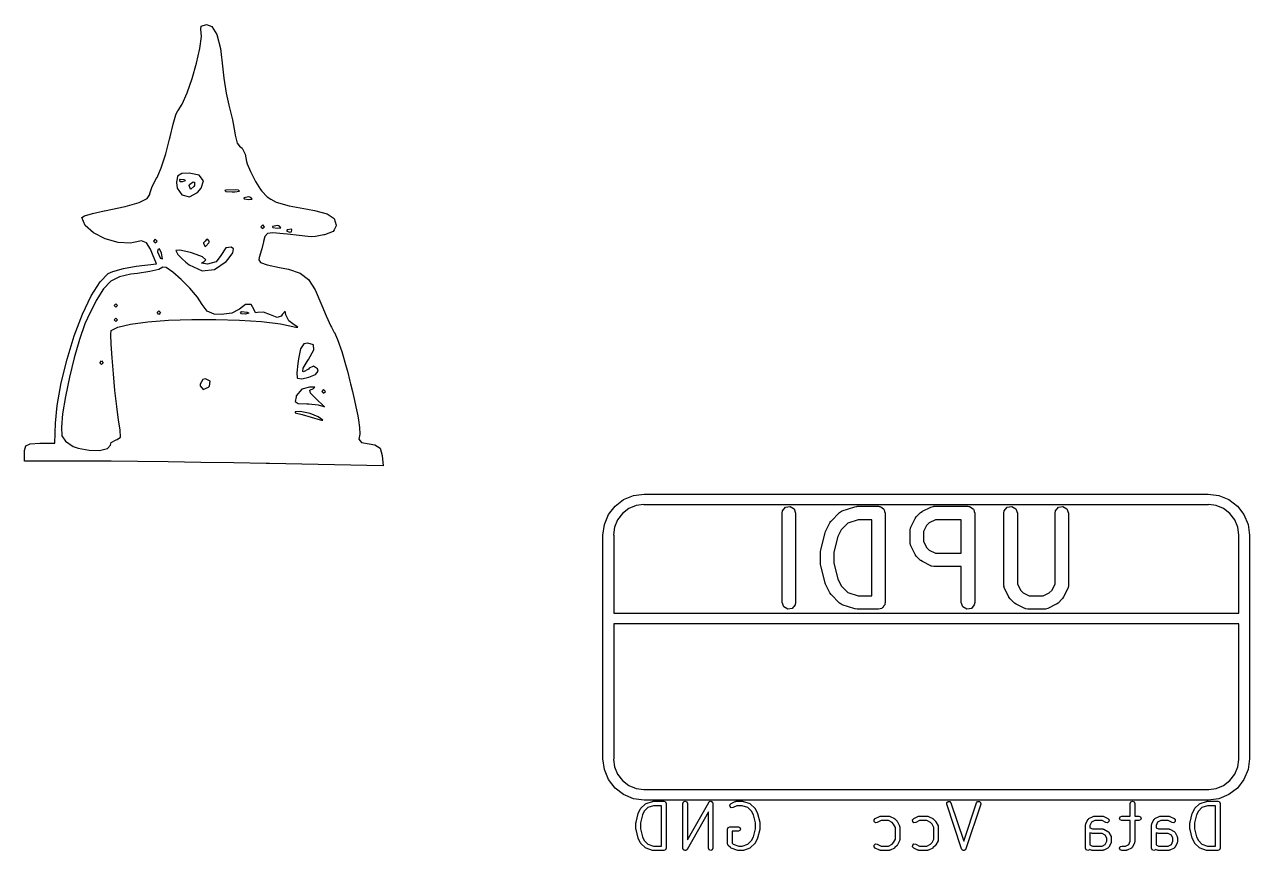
# Model space of a CAD drawing. Extents: x 87 to 114.3, y -106.8 to -95.5.
# Drawn here: x 87 to 100.68, y -106.83 to -97.6 of the extents above; entities that cross this region are included whole.
import ezdxf

# ---------------------------------------------------------------- set-up
doc = ezdxf.new("R2010")
doc.units = 0
doc.layers.add('BLACK', color=7, linetype='CONTINUOUS')

msp = doc.modelspace()

# ---------------------------------------------------------------- linework, layer by layer
at = {"layer": 'BLACK', "linetype": 'CONTINUOUS'}
for p, q in [((88.9709, -97.6506), (88.9736, -97.6193)), ((88.9758, -97.7332), (88.9709, -97.6506)), ((88.9736, -97.6193), (89.0326, -97.6)), ((89.0326, -97.6), (89.0915, -97.6227)), ((89.0915, -97.6227), (89.1464, -97.7102)), ((88.9566, -97.8677), (88.9758, -97.7332)), ((89.1464, -97.7102), (89.1875, -97.8678)), ((88.9195, -98.0322), (88.9566, -97.8677)), ((89.1875, -97.8678), (89.2164, -98.1)), ((88.8706, -98.2054), (88.9195, -98.0322)), ((88.816, -98.3655), (88.8706, -98.2054)), ((89.2164, -98.1), (89.2274, -98.201)), ((89.2274, -98.201), (89.2533, -98.3673)), ((88.7143, -98.5601), (88.7619, -98.4909)), ((88.7619, -98.4909), (88.816, -98.3655)), ((89.2533, -98.3673), (89.2827, -98.5)), ((88.6593, -98.7132), (88.6903, -98.6086)), ((88.6903, -98.6086), (88.7123, -98.5616)), ((88.7123, -98.5616), (88.7143, -98.5601)), ((89.2827, -98.5), (89.2869, -98.5154)), ((89.2869, -98.5154), (89.3227, -98.6666)), ((88.6255, -98.8544), (88.6593, -98.7132)), ((89.3227, -98.6666), (89.3483, -98.81)), ((88.578, -99.0471), (88.6199, -98.8806)), ((88.6199, -98.8806), (88.6255, -98.8544)), ((89.3483, -98.81), (89.3525, -98.8372)), ((89.3525, -98.8372), (89.3755, -98.9247)), ((89.3755, -98.9247), (89.4015, -98.96)), ((89.4015, -98.96), (89.4298, -98.981)), ((89.4298, -98.981), (89.4638, -99.0496)), ((88.5278, -99.2009), (88.578, -99.0471)), ((89.4638, -99.0496), (89.4792, -99.1302)), ((89.4792, -99.1302), (89.4875, -99.1578)), ((89.4875, -99.1578), (89.5244, -99.2413)), ((88.4273, -99.4117), (88.4787, -99.3112)), ((88.4787, -99.3112), (88.4798, -99.3093)), ((88.4798, -99.3093), (88.5278, -99.2009)), ((88.7087, -99.2943), (88.696, -99.3663)), ((88.7557, -99.265), (88.7087, -99.2943)), ((88.8395, -99.26), (88.7557, -99.265)), ((88.951, -99.2836), (88.8395, -99.26)), ((88.9976, -99.3452), (88.951, -99.2836)), ((89.5244, -99.2413), (89.5763, -99.3452)), ((88.4009, -99.4893), (88.4273, -99.4117)), ((88.696, -99.3663), (88.7034, -99.4283)), ((88.7034, -99.4283), (88.7569, -99.504)), ((88.7333, -99.3333), (88.7392, -99.3285)), ((88.7388, -99.3571), (88.7333, -99.3333)), ((88.76, -99.36), (88.7388, -99.3571)), ((88.7392, -99.3285), (88.7867, -99.3333)), ((88.7929, -99.3454), (88.76, -99.36)), ((88.7867, -99.3333), (88.7929, -99.3454)), ((88.84, -99.4), (88.8416, -99.389)), ((88.8536, -99.439), (88.84, -99.4)), ((88.8416, -99.389), (88.8824, -99.36)), ((88.8576, -99.44), (88.8536, -99.439)), ((88.8918, -99.412), (88.8576, -99.44)), ((88.8824, -99.36), (88.8968, -99.3631)), ((88.9, -99.4), (88.8918, -99.412)), ((88.8968, -99.3631), (88.9, -99.4)), ((88.9336, -99.4773), (88.9731, -99.4308)), ((88.9731, -99.4308), (88.9976, -99.3452)), ((89.25, -99.4524), (89.2387, -99.4562)), ((89.3514, -99.4462), (89.25, -99.4524)), ((89.39, -99.4524), (89.3514, -99.4462)), ((89.4025, -99.464), (89.39, -99.4524)), ((89.5763, -99.3452), (89.5807, -99.3541)), ((89.5807, -99.3541), (89.6341, -99.4447)), ((89.6341, -99.4447), (89.6516, -99.464)), ((88.1249, -99.6335), (88.2819, -99.5883)), ((88.2819, -99.5883), (88.3715, -99.5442)), ((88.3715, -99.5442), (88.4, -99.4992)), ((88.4, -99.4992), (88.4009, -99.4893)), ((88.7569, -99.504), (88.8417, -99.5241)), ((88.8417, -99.5241), (88.9336, -99.4773)), ((89.2387, -99.4562), (89.2472, -99.4665)), ((89.2472, -99.4665), (89.32, -99.4707)), ((89.32, -99.4707), (89.3471, -99.4703)), ((89.3471, -99.4703), (89.4025, -99.464)), ((89.5044, -99.5263), (89.4508, -99.5358)), ((89.4508, -99.5358), (89.4515, -99.5495)), ((89.4515, -99.5495), (89.5033, -99.5568)), ((89.5033, -99.5568), (89.5427, -99.5504)), ((89.5275, -99.5327), (89.5044, -99.5263)), ((89.5427, -99.5504), (89.5275, -99.5327)), ((89.6516, -99.464), (89.7089, -99.5274)), ((89.7089, -99.5274), (89.7491, -99.5504)), ((89.7491, -99.5504), (89.8095, -99.5851)), ((89.8095, -99.5851), (89.9538, -99.6273)), ((87.671, -99.738), (87.7612, -99.7112)), ((87.7612, -99.7112), (87.89, -99.6831)), ((87.89, -99.6831), (87.8944, -99.6822)), ((87.8944, -99.6822), (88.1249, -99.6335)), ((89.9538, -99.6273), (90.16, -99.6637)), ((90.16, -99.6637), (90.2392, -99.6772)), ((90.2392, -99.6772), (90.3802, -99.7164)), ((90.3802, -99.7164), (90.4569, -99.7694)), ((87.64, -99.7563), (87.671, -99.738)), ((87.6763, -99.8453), (87.64, -99.7563)), ((87.7706, -99.9288), (87.6763, -99.8453)), ((89.66, -99.84), (89.64, -99.86)), ((89.64, -99.86), (89.66, -99.88)), ((89.68, -99.86), (89.66, -99.84)), ((89.66, -99.88), (89.68, -99.86)), ((89.8244, -99.8463), (89.7708, -99.8558)), ((89.7708, -99.8558), (89.771, -99.86)), ((89.771, -99.86), (89.7715, -99.8695)), ((89.8475, -99.8527), (89.8244, -99.8463)), ((89.8627, -99.8704), (89.8475, -99.8527)), ((90.4569, -99.7694), (90.48, -99.8424)), ((90.4798, -99.8503), (90.4692, -99.8704)), ((90.48, -99.8424), (90.4798, -99.8503)), ((87.9011, -99.9963), (87.7706, -99.9288)), ((88.046, -100.037), (87.9011, -99.9963)), ((88.46, -100), (88.44, -100.02)), ((88.48, -100.02), (88.46, -100)), ((89.0424, -100), (89.0308, -100.002)), ((89.0663, -100.025), (89.0424, -100)), ((89.6837, -99.9679), (89.6691, -100.025)), ((89.7125, -99.9369), (89.6837, -99.9679)), ((89.7747, -99.9294), (89.7125, -99.9369)), ((89.7715, -99.8695), (89.8233, -99.8768)), ((89.8906, -99.9387), (89.7747, -99.9294)), ((89.8233, -99.8768), (89.8627, -99.8704)), ((89.9353, -99.9435), (89.8906, -99.9387)), ((89.9333, -99.8933), (89.9271, -99.9054)), ((89.9271, -99.9054), (89.96, -99.92)), ((89.9808, -99.8885), (89.9333, -99.8933)), ((90.067, -99.9579), (89.9353, -99.9435)), ((89.96, -99.92), (89.9812, -99.9171)), ((89.9867, -99.8933), (89.9808, -99.8885)), ((89.9812, -99.9171), (89.9867, -99.8933)), ((90.1635, -99.9688), (90.067, -99.9579)), ((90.2, -99.9733), (90.1635, -99.9688)), ((90.2491, -99.9683), (90.2, -99.9733)), ((90.3414, -99.9513), (90.2491, -99.9683)), ((90.35, -99.9494), (90.3414, -99.9513)), ((90.4472, -99.9124), (90.35, -99.9494)), ((90.4572, -99.8933), (90.4472, -99.9124)), ((90.4692, -99.8704), (90.4572, -99.8933)), ((88.1835, -100.042), (88.046, -100.037)), ((88.219, -100.035), (88.1835, -100.042)), ((88.3065, -100.018), (88.219, -100.035)), ((88.3606, -100.038), (88.3065, -100.018)), ((88.4057, -100.111), (88.3606, -100.038)), ((88.4304, -100.167), (88.4057, -100.111)), ((88.44, -100.02), (88.46, -100.04)), ((88.46, -100.04), (88.48, -100.02)), ((88.4885, -100.115), (88.4851, -100.14)), ((88.5091, -100.105), (88.4885, -100.115)), ((88.5308, -100.157), (88.5091, -100.105)), ((88.7351, -100.12), (88.6886, -100.127)), ((88.6886, -100.127), (88.7117, -100.172)), ((88.8522, -100.149), (88.7351, -100.12)), ((89.016, -100.02), (89, -100.04)), ((89, -100.04), (89.0005, -100.049)), ((89.0005, -100.049), (89.0176, -100.08)), ((89.0308, -100.002), (89.016, -100.02)), ((89.0176, -100.08), (89.0241, -100.078)), ((89.0241, -100.078), (89.06, -100.04)), ((89.06, -100.04), (89.0663, -100.025)), ((89.2497, -100.095), (89.1927, -100.18)), ((89.3086, -100.088), (89.2497, -100.095)), ((89.3339, -100.107), (89.3086, -100.088)), ((89.3266, -100.15), (89.3339, -100.107)), ((89.6473, -100.117), (89.6203, -100.205)), ((89.6496, -100.107), (89.6473, -100.117)), ((89.6681, -100.029), (89.6496, -100.107)), ((89.6691, -100.025), (89.6681, -100.029)), ((88.4759, -100.275), (88.4304, -100.167)), ((88.4851, -100.14), (88.5133, -100.209)), ((88.5133, -100.209), (88.5151, -100.211)), ((88.5151, -100.211), (88.5398, -100.219)), ((88.5398, -100.219), (88.5308, -100.157)), ((88.7117, -100.172), (88.7622, -100.219)), ((88.7622, -100.219), (88.8031, -100.256)), ((88.8031, -100.256), (88.8394, -100.285)), ((88.8763, -100.157), (88.8522, -100.149)), ((88.9878, -100.198), (88.8763, -100.157)), ((88.9767, -100.267), (89.0063, -100.247)), ((89.0216, -100.276), (88.9767, -100.267)), ((89.0259, -100.228), (88.9878, -100.198)), ((89.0063, -100.247), (89.0259, -100.228)), ((89.1409, -100.251), (89.0436, -100.277)), ((89.1227, -100.339), (89.2531, -100.247)), ((89.1927, -100.18), (89.1409, -100.251)), ((89.2531, -100.247), (89.2749, -100.223)), ((89.2749, -100.223), (89.3266, -100.15)), ((89.6203, -100.205), (89.6154, -100.228)), ((89.6154, -100.228), (89.6364, -100.26)), ((89.6364, -100.26), (89.7085, -100.287)), ((87.8436, -100.474), (87.936, -100.381)), ((87.936, -100.381), (87.9862, -100.359)), ((87.9862, -100.359), (88.1061, -100.326)), ((88.1879, -100.39), (88.0611, -100.418)), ((88.1061, -100.326), (88.2479, -100.302)), ((88.2625, -100.381), (88.1879, -100.39)), ((88.2479, -100.302), (88.4759, -100.275)), ((88.3987, -100.361), (88.2625, -100.381)), ((88.5009, -100.336), (88.3987, -100.361)), ((88.5443, -100.313), (88.5009, -100.336)), ((88.5825, -100.317), (88.5443, -100.313)), ((88.656, -100.367), (88.5825, -100.317)), ((88.749, -100.449), (88.656, -100.367)), ((88.8394, -100.285), (88.9845, -100.352)), ((88.9845, -100.352), (89.1227, -100.339)), ((89.0436, -100.277), (89.0216, -100.276)), ((89.7085, -100.287), (89.8459, -100.315)), ((89.8459, -100.315), (89.9473, -100.335)), ((89.9473, -100.335), (90.0781, -100.379)), ((90.0781, -100.379), (90.1713, -100.45)), ((87.746, -100.631), (87.8436, -100.474)), ((87.9639, -100.468), (87.8818, -100.552)), ((88.0611, -100.418), (87.9639, -100.468)), ((88.8457, -100.548), (88.749, -100.449)), ((88.9304, -100.648), (88.8457, -100.548)), ((90.1713, -100.45), (90.2457, -100.565)), ((87.6486, -100.837), (87.746, -100.631)), ((87.8818, -100.552), (87.8001, -100.685)), ((88.9842, -100.73), (88.9304, -100.648)), ((90.2457, -100.565), (90.3205, -100.74)), ((87.8001, -100.685), (87.7039, -100.88)), ((88, -100.74), (88.02, -100.72)), ((88.02, -100.76), (88, -100.74)), ((88.02, -100.72), (88.04, -100.74)), ((88.04, -100.74), (88.02, -100.76)), ((88.48, -100.82), (88.5, -100.8)), ((88.5, -100.84), (88.48, -100.82)), ((88.5, -100.8), (88.52, -100.82)), ((88.52, -100.82), (88.5, -100.84)), ((89.0394, -100.805), (88.9842, -100.73)), ((89.1183, -100.836), (89.0394, -100.805)), ((89.3951, -100.785), (89.3147, -100.825)), ((89.4, -100.78), (89.3951, -100.785)), ((89.4696, -100.728), (89.4, -100.78)), ((89.4108, -100.816), (89.425, -100.808)), ((89.4228, -100.834), (89.4108, -100.816)), ((89.425, -100.808), (89.4875, -100.813)), ((89.5318, -100.728), (89.4696, -100.728)), ((89.4875, -100.813), (89.506, -100.827)), ((89.56, -100.78), (89.5318, -100.728)), ((89.56, -100.782), (89.56, -100.78)), ((89.5808, -100.823), (89.56, -100.782)), ((89.6038, -100.818), (89.5808, -100.823)), ((89.668, -100.815), (89.6038, -100.818)), ((89.7464, -100.843), (89.668, -100.815)), ((89.9118, -100.802), (89.882, -100.838)), ((89.9193, -100.839), (89.9118, -100.802)), ((90.3205, -100.74), (90.3678, -100.856)), ((87.5565, -101.078), (87.6486, -100.837)), ((87.6754, -100.946), (87.6145, -101.119)), ((87.7039, -100.88), (87.6754, -100.946)), ((88, -100.9), (88.02, -100.88)), ((88.02, -100.92), (88, -100.9)), ((88.02, -100.88), (88.04, -100.9)), ((88.04, -100.9), (88.02, -100.92)), ((88.0406, -100.981), (88.1823, -100.948)), ((88.1823, -100.948), (88.3768, -100.922)), ((88.3768, -100.922), (88.6097, -100.905)), ((88.6097, -100.905), (88.8672, -100.896)), ((88.8672, -100.896), (89.1351, -100.895)), ((89.1961, -100.84), (89.1183, -100.836)), ((89.1351, -100.895), (89.3992, -100.903)), ((89.3147, -100.825), (89.1961, -100.84)), ((89.3992, -100.903), (89.6455, -100.92)), ((89.4633, -100.837), (89.4228, -100.834)), ((89.506, -100.827), (89.4633, -100.837)), ((89.6455, -100.92), (89.8599, -100.946)), ((89.8233, -100.875), (89.7464, -100.843)), ((89.8667, -100.859), (89.8233, -100.875)), ((89.8599, -100.946), (90.0283, -100.982)), ((89.882, -100.838), (89.8667, -100.859)), ((89.9194, -100.844), (89.9193, -100.839)), ((89.952, -100.91), (89.9194, -100.844)), ((90.01, -100.955), (89.952, -100.91)), ((90.0526, -100.983), (90.01, -100.955)), ((90.3678, -100.856), (90.4208, -100.972)), ((87.4751, -101.338), (87.5565, -101.078)), ((87.9645, -101.063), (87.969, -101.018)), ((87.9678, -101.171), (87.9645, -101.063)), ((87.969, -101.018), (88.0406, -100.981)), ((90.0283, -100.982), (90.0526, -100.983)), ((90.4208, -100.972), (90.4266, -100.983)), ((90.4266, -100.983), (90.459, -101.04)), ((90.459, -101.04), (90.4609, -101.043)), ((90.4609, -101.043), (90.497, -101.12)), ((87.6145, -101.119), (87.5552, -101.323)), ((87.9776, -101.323), (87.9678, -101.171)), ((90.0832, -101.223), (90.0583, -101.337)), ((90.1198, -101.17), (90.0832, -101.223)), ((90.1625, -101.16), (90.1198, -101.17)), ((90.2266, -101.178), (90.1625, -101.16)), ((90.23, -101.237), (90.2266, -101.178)), ((90.497, -101.12), (90.5425, -101.253)), ((87.4096, -101.603), (87.4751, -101.338)), ((87.5552, -101.323), (87.5013, -101.542)), ((87.84, -101.38), (87.86, -101.36)), ((87.86, -101.36), (87.88, -101.38)), ((87.9921, -101.502), (87.9776, -101.323)), ((90.0583, -101.337), (90.0516, -101.387)), ((90.1134, -101.439), (90.1573, -101.364)), ((90.1573, -101.364), (90.1725, -101.342)), ((90.1725, -101.342), (90.23, -101.237)), ((90.5425, -101.253), (90.5924, -101.424)), ((87.86, -101.4), (87.84, -101.38)), ((87.88, -101.38), (87.86, -101.4)), ((88.0098, -101.689), (87.9921, -101.502)), ((90.0516, -101.387), (90.0427, -101.492)), ((90.0427, -101.492), (90.0458, -101.549)), ((90.1093, -101.478), (90.1134, -101.439)), ((90.1149, -101.48), (90.1093, -101.478)), ((90.1717, -101.451), (90.1149, -101.48)), ((90.1804, -101.439), (90.1717, -101.451)), ((90.2269, -101.419), (90.1804, -101.439)), ((90.2722, -101.447), (90.2269, -101.419)), ((90.2479, -101.51), (90.28, -101.475)), ((90.28, -101.475), (90.2722, -101.447)), ((90.5924, -101.424), (90.6056, -101.475)), ((90.6056, -101.475), (90.6344, -101.584)), ((87.3651, -101.857), (87.4096, -101.603)), ((87.5013, -101.542), (87.4568, -101.756)), ((88.992, -101.567), (88.96, -101.62)), ((88.96, -101.62), (88.9613, -101.637)), ((88.9613, -101.637), (88.9948, -101.679)), ((89.02, -101.56), (88.992, -101.567)), ((89.0751, -101.584), (89.02, -101.56)), ((89.0533, -101.653), (89.0652, -101.64)), ((89.0652, -101.64), (89.0751, -101.584)), ((90.0458, -101.549), (90.0483, -101.553)), ((90.0483, -101.553), (90.0967, -101.56)), ((90.0967, -101.56), (90.175, -101.542)), ((90.175, -101.542), (90.2479, -101.51)), ((90.6344, -101.584), (90.6422, -101.614)), ((90.6422, -101.614), (90.6626, -101.7)), ((87.4568, -101.756), (87.4256, -101.949)), ((88.0293, -101.869), (88.0098, -101.689)), ((88.9948, -101.679), (89.0533, -101.653)), ((90.032, -101.76), (90.0222, -101.814)), ((90.0356, -101.75), (90.032, -101.76)), ((90.0983, -101.674), (90.0356, -101.75)), ((90.1843, -101.653), (90.0983, -101.674)), ((90.2429, -101.654), (90.1843, -101.653)), ((90.1848, -101.686), (90.226, -101.667)), ((90.1933, -101.719), (90.1848, -101.686)), ((90.2572, -101.784), (90.1933, -101.719)), ((90.226, -101.667), (90.2321, -101.665)), ((90.2321, -101.665), (90.2429, -101.654)), ((90.34, -101.68), (90.32, -101.7)), ((90.32, -101.7), (90.34, -101.72)), ((90.36, -101.7), (90.34, -101.68)), ((90.34, -101.72), (90.36, -101.7)), ((90.6626, -101.7), (90.687, -101.803)), ((87.3479, -102.055), (87.3651, -101.857)), ((88.0489, -102.022), (88.0293, -101.869)), ((90.0222, -101.814), (90.0567, -101.836)), ((90.0567, -101.836), (90.1533, -101.84)), ((90.1533, -101.84), (90.1749, -101.84)), ((90.1749, -101.84), (90.2801, -101.85)), ((90.2676, -101.794), (90.2572, -101.784)), ((90.3302, -101.853), (90.2676, -101.794)), ((90.2801, -101.85), (90.3436, -101.87)), ((90.3499, -101.874), (90.3302, -101.853)), ((90.3436, -101.87), (90.3499, -101.874)), ((90.687, -101.803), (90.7017, -101.874)), ((90.7017, -101.874), (90.722, -101.973)), ((87.4256, -101.949), (87.4115, -102.101)), ((88.0668, -102.13), (88.0489, -102.022)), ((90.08, -101.926), (90.0225, -101.929)), ((90.0225, -101.929), (90.0242, -101.938)), ((90.0242, -101.938), (90.1, -101.959)), ((90.19, -101.945), (90.08, -101.926)), ((90.1, -101.959), (90.2015, -101.987)), ((90.28, -101.984), (90.19, -101.945)), ((90.2015, -101.987), (90.3, -102.018)), ((90.3332, -102.021), (90.28, -101.984)), ((90.3, -102.018), (90.3149, -102.023)), ((90.3149, -102.023), (90.3332, -102.021)), ((90.722, -101.973), (90.7297, -102.021)), ((90.7297, -102.021), (90.7427, -102.104)), ((87.34, -102.28), (87.3479, -102.055)), ((87.4115, -102.101), (87.4185, -102.195)), ((88.0722, -102.212), (88.0668, -102.13)), ((90.7441, -102.178), (90.7353, -102.235)), ((90.7427, -102.104), (90.7441, -102.178)), ((87.0003, -102.361), (87.0136, -102.308)), ((87.0136, -102.308), (87.0629, -102.285)), ((87.0629, -102.285), (87.17, -102.28)), ((87.17, -102.28), (87.34, -102.28)), ((87.4185, -102.195), (87.4588, -102.255)), ((87.4588, -102.255), (87.5427, -102.314)), ((87.5427, -102.314), (87.6001, -102.335)), ((87.9252, -102.339), (87.96, -102.3)), ((87.96, -102.3), (87.9687, -102.27)), ((87.9687, -102.27), (88.0247, -102.24)), ((88.0247, -102.24), (88.0366, -102.239)), ((88.0366, -102.239), (88.0722, -102.212)), ((90.7353, -102.235), (90.7623, -102.272)), ((90.7623, -102.272), (90.8499, -102.287)), ((90.8499, -102.287), (90.9122, -102.297)), ((90.9122, -102.297), (90.971, -102.333)), ((87, -102.38), (87.0003, -102.361)), ((87, -102.48), (87, -102.38)), ((87.6001, -102.335), (87.7207, -102.358)), ((87.7207, -102.358), (87.8373, -102.359)), ((87.8373, -102.359), (87.9252, -102.339)), ((90.971, -102.333), (90.9933, -102.417)), ((90.9933, -102.417), (91.0066, -102.533)), ((87.7335, -102.48), (87, -102.48)), ((87.9684, -102.481), (87.7335, -102.48)), ((88.2648, -102.484), (87.9684, -102.481)), ((88.6044, -102.488), (88.2648, -102.484)), ((88.9688, -102.493), (88.6044, -102.488)), ((89.3394, -102.499), (88.9688, -102.493)), ((89.6979, -102.506), (89.3394, -102.499)), ((89.7368, -102.507), (89.6979, -102.506)), ((91.0066, -102.533), (89.7368, -102.507)), ((93.69, -102.908), (93.8009, -102.862)), ((93.8009, -102.862), (93.92, -102.847)), ((93.92, -102.847), (100.22, -102.847)), ((100.22, -102.847), (100.339, -102.862)), ((100.339, -102.862), (100.45, -102.908)), ((93.5216, -103.077), (93.5947, -102.982)), ((93.5947, -102.982), (93.69, -102.908)), ((93.7485, -103.01), (93.6775, -103.064)), ((93.8312, -102.976), (93.7485, -103.01)), ((93.9146, -102.965), (93.8312, -102.976)), ((93.92, -102.967), (93.9146, -102.965)), ((100.22, -102.967), (93.92, -102.967)), ((95.4657, -103.034), (95.4987, -102.994)), ((95.4987, -102.994), (95.5492, -102.985)), ((95.5492, -102.985), (95.5936, -103.011)), ((96.1315, -103.036), (96.2744, -102.988)), ((96.2744, -102.988), (96.2966, -102.985)), ((96.2966, -102.985), (96.2981, -102.984)), ((96.2981, -102.984), (96.5362, -102.984)), ((96.5362, -102.984), (96.5459, -102.986)), ((96.5459, -102.986), (96.5492, -102.985)), ((96.5492, -102.985), (96.5521, -102.987)), ((96.5521, -102.987), (96.5618, -102.989)), ((96.5618, -102.989), (96.5768, -103.001)), ((96.5768, -103.001), (96.5936, -103.011)), ((97.0265, -103.04), (97.1217, -102.992)), ((97.1217, -102.992), (97.1467, -102.985)), ((97.1467, -102.985), (97.151, -102.986)), ((97.151, -102.986), (97.1552, -102.984)), ((97.1552, -102.984), (97.5362, -102.984)), ((97.5362, -102.984), (97.5459, -102.986)), ((97.5459, -102.986), (97.5492, -102.985)), ((97.5492, -102.985), (97.5521, -102.987)), ((97.5521, -102.987), (97.5618, -102.989)), ((97.5618, -102.989), (97.5768, -103.001)), ((97.5768, -103.001), (97.5936, -103.011)), ((97.9419, -103.034), (97.9749, -102.994)), ((97.9749, -102.994), (98.0254, -102.985)), ((98.0254, -102.985), (98.0698, -103.011)), ((98.5133, -103.034), (98.5463, -102.994)), ((98.5463, -102.994), (98.5968, -102.985)), ((98.5968, -102.985), (98.6413, -103.011)), ((100.225, -102.965), (100.22, -102.967)), ((100.309, -102.976), (100.225, -102.965)), ((100.391, -103.01), (100.309, -102.976)), ((100.462, -103.064), (100.391, -103.01)), ((100.45, -102.908), (100.545, -102.982)), ((100.545, -102.982), (100.618, -103.077)), ((93.4757, -103.188), (93.5216, -103.077)), ((93.623, -103.135), (93.5888, -103.218)), ((93.6775, -103.064), (93.623, -103.135)), ((95.4612, -103.059), (95.4657, -103.034)), ((95.4612, -104.059), (95.4612, -103.059)), ((95.5936, -103.011), (95.6112, -103.059)), ((95.6112, -103.059), (95.6112, -104.059)), ((96.007, -103.149), (96.1022, -103.054)), ((96.1022, -103.054), (96.1235, -103.039)), ((96.1235, -103.039), (96.128, -103.038)), ((96.128, -103.038), (96.1315, -103.036)), ((96.3103, -103.134), (96.1958, -103.172)), ((96.4612, -103.134), (96.3103, -103.134)), ((96.4612, -103.984), (96.4612, -103.134)), ((96.5936, -103.011), (96.596, -103.017)), ((96.596, -103.017), (96.6011, -103.022)), ((96.6011, -103.022), (96.6045, -103.041)), ((96.6045, -103.041), (96.6112, -103.059)), ((96.6112, -103.059), (96.6112, -104.059)), ((96.8977, -103.216), (96.9453, -103.121)), ((96.9453, -103.121), (96.9587, -103.103)), ((96.9587, -103.103), (96.9593, -103.101)), ((96.9593, -103.101), (97.007, -103.054)), ((97.007, -103.054), (97.0253, -103.041)), ((97.0253, -103.041), (97.0265, -103.04)), ((97.1729, -103.134), (97.1044, -103.168)), ((97.4612, -103.134), (97.1729, -103.134)), ((97.4612, -103.508), (97.4612, -103.134)), ((97.5936, -103.011), (97.596, -103.017)), ((97.596, -103.017), (97.6011, -103.022)), ((97.6011, -103.022), (97.6045, -103.041)), ((97.6045, -103.041), (97.6112, -103.059)), ((97.6112, -103.059), (97.6112, -104.059)), ((97.9374, -103.059), (97.9419, -103.034)), ((97.9374, -103.869), (97.9374, -103.059)), ((98.0698, -103.011), (98.0874, -103.059)), ((98.0874, -103.059), (98.0874, -103.851)), ((98.5088, -103.059), (98.5133, -103.034)), ((98.5088, -103.851), (98.5088, -103.059)), ((98.6413, -103.011), (98.6588, -103.059)), ((98.6588, -103.059), (98.6588, -103.869)), ((100.517, -103.135), (100.462, -103.064)), ((100.551, -103.218), (100.517, -103.135)), ((100.618, -103.077), (100.664, -103.188)), ((93.46, -103.307), (93.4757, -103.188)), ((93.5888, -103.218), (93.5778, -103.301)), ((95.892, -103.47), (95.9396, -103.279)), ((95.9396, -103.279), (95.9449, -103.267)), ((95.9449, -103.267), (95.9453, -103.264)), ((95.9453, -103.264), (95.9929, -103.168)), ((95.9929, -103.168), (96.0063, -103.15)), ((96.0063, -103.15), (96.007, -103.149)), ((96.1216, -103.246), (96.0831, -103.323)), ((96.1958, -103.172), (96.1216, -103.246)), ((96.8898, -103.25), (96.8943, -103.224)), ((96.8898, -103.393), (96.8898, -103.25)), ((96.8943, -103.224), (96.8972, -103.221)), ((96.8972, -103.221), (96.8977, -103.216)), ((97.074, -103.199), (97.0398, -103.267)), ((97.0398, -103.267), (97.0398, -103.375)), ((97.1044, -103.168), (97.074, -103.199)), ((100.562, -103.301), (100.551, -103.218)), ((100.664, -103.188), (100.68, -103.307)), ((93.46, -105.807), (93.46, -103.307)), ((93.5778, -103.301), (93.58, -103.307)), ((93.58, -103.307), (93.58, -104.177)), ((96.0831, -103.323), (96.0398, -103.497)), ((96.8913, -103.397), (96.8898, -103.393)), ((96.8903, -103.401), (96.8913, -103.397)), ((96.8977, -103.426), (96.8903, -103.401)), ((97.0398, -103.375), (97.074, -103.443)), ((100.56, -103.307), (100.562, -103.301)), ((100.56, -104.177), (100.56, -103.307)), ((100.68, -103.307), (100.68, -105.807)), ((95.8898, -103.488), (95.8924, -103.473)), ((95.8898, -103.631), (95.8898, -103.488)), ((95.8924, -103.473), (95.892, -103.47)), ((96.0398, -103.497), (96.0398, -103.621)), ((96.9453, -103.521), (96.8977, -103.426)), ((96.9465, -103.522), (96.9453, -103.521)), ((96.9593, -103.541), (96.9465, -103.522)), ((97.007, -103.588), (96.9593, -103.541)), ((97.074, -103.443), (97.1044, -103.474)), ((97.1044, -103.474), (97.1729, -103.508)), ((97.1729, -103.508), (97.4612, -103.508)), ((95.8909, -103.634), (95.8898, -103.631)), ((95.892, -103.649), (95.8909, -103.634)), ((95.9396, -103.839), (95.892, -103.649)), ((96.0398, -103.621), (96.0831, -103.795)), ((97.0084, -103.589), (97.007, -103.588)), ((97.0265, -103.602), (97.0084, -103.589)), ((97.1217, -103.65), (97.0265, -103.602)), ((97.1262, -103.651), (97.1217, -103.65)), ((97.1296, -103.653), (97.1262, -103.651)), ((97.1552, -103.658), (97.1296, -103.653)), ((97.4612, -103.658), (97.1552, -103.658)), ((97.4612, -104.059), (97.4612, -103.658)), ((96.0831, -103.795), (96.1216, -103.872)), ((95.9416, -103.842), (95.9396, -103.839)), ((95.9453, -103.855), (95.9416, -103.842)), ((95.9929, -103.95), (95.9453, -103.855)), ((95.9941, -103.951), (95.9929, -103.95)), ((96.007, -103.969), (95.9941, -103.951)), ((96.1216, -103.872), (96.1958, -103.946)), ((96.1958, -103.946), (96.3103, -103.984)), ((97.9389, -103.873), (97.9374, -103.869)), ((97.9379, -103.877), (97.9389, -103.873)), ((97.9453, -103.902), (97.9379, -103.877)), ((97.9929, -103.997), (97.9453, -103.902)), ((98.0874, -103.851), (98.1216, -103.92)), ((98.1216, -103.92), (98.152, -103.95)), ((98.152, -103.95), (98.2206, -103.984)), ((98.3756, -103.984), (98.4441, -103.95)), ((98.4441, -103.95), (98.4746, -103.92)), ((98.4746, -103.92), (98.5088, -103.851)), ((98.6509, -103.902), (98.6033, -103.997)), ((98.6514, -103.898), (98.6509, -103.902)), ((98.6543, -103.894), (98.6514, -103.898)), ((98.6588, -103.869), (98.6543, -103.894)), ((95.4787, -104.107), (95.4612, -104.059)), ((95.6067, -104.085), (95.5737, -104.124)), ((95.6112, -104.059), (95.6067, -104.085)), ((96.1022, -104.065), (96.007, -103.969)), ((96.1063, -104.066), (96.1022, -104.065)), ((96.1086, -104.07), (96.1063, -104.066)), ((96.1315, -104.083), (96.1086, -104.07)), ((96.2744, -104.13), (96.1315, -104.083)), ((96.3103, -103.984), (96.4612, -103.984)), ((96.5941, -104.1), (96.5844, -104.117)), ((96.6067, -104.085), (96.5941, -104.1)), ((96.6084, -104.075), (96.6067, -104.085)), ((96.6101, -104.072), (96.6084, -104.075)), ((96.6112, -104.059), (96.6095, -104.069)), ((96.6095, -104.069), (96.6101, -104.072)), ((97.4787, -104.107), (97.4612, -104.059)), ((97.6067, -104.085), (97.5737, -104.124)), ((97.6112, -104.059), (97.6067, -104.085)), ((97.9941, -103.999), (97.9929, -103.997)), ((98.007, -104.017), (97.9941, -103.999)), ((98.0546, -104.065), (98.007, -104.017)), ((98.0561, -104.065), (98.0546, -104.065)), ((98.0741, -104.079), (98.0561, -104.065)), ((98.1693, -104.126), (98.0741, -104.079)), ((98.2206, -103.984), (98.3756, -103.984)), ((98.5221, -104.079), (98.4269, -104.126)), ((98.5232, -104.077), (98.5221, -104.079)), ((98.5416, -104.065), (98.5232, -104.077)), ((98.5892, -104.017), (98.5416, -104.065)), ((98.5899, -104.015), (98.5892, -104.017)), ((98.6033, -103.997), (98.5899, -104.015)), ((93.58, -104.177), (100.56, -104.177)), ((95.5232, -104.133), (95.4787, -104.107)), ((95.5737, -104.124), (95.5232, -104.133)), ((96.276, -104.13), (96.2744, -104.13)), ((96.2981, -104.134), (96.276, -104.13)), ((96.5362, -104.134), (96.2981, -104.134)), ((96.5545, -104.128), (96.5362, -104.134)), ((96.5737, -104.124), (96.5545, -104.128)), ((96.578, -104.119), (96.5737, -104.124)), ((96.5844, -104.117), (96.578, -104.119)), ((97.5232, -104.133), (97.4787, -104.107)), ((97.5737, -104.124), (97.5232, -104.133)), ((98.1738, -104.127), (98.1693, -104.126)), ((98.1772, -104.13), (98.1738, -104.127)), ((98.2029, -104.134), (98.1772, -104.13)), ((98.3933, -104.134), (98.2029, -104.134)), ((98.3975, -104.133), (98.3933, -104.134)), ((98.4019, -104.134), (98.3975, -104.133)), ((98.4269, -104.126), (98.4019, -104.134)), ((100.56, -104.297), (93.58, -104.297)), ((93.58, -104.297), (93.58, -105.807)), ((100.56, -105.807), (100.56, -104.297)), ((93.4757, -105.926), (93.46, -105.807)), ((93.58, -105.807), (93.5778, -105.812)), ((93.5778, -105.812), (93.5888, -105.896)), ((100.551, -105.896), (100.562, -105.812)), ((100.562, -105.812), (100.56, -105.807)), ((100.68, -105.807), (100.664, -105.926)), ((93.5216, -106.037), (93.4757, -105.926)), ((93.5888, -105.896), (93.623, -105.978)), ((93.623, -105.978), (93.6775, -106.049)), ((100.462, -106.049), (100.517, -105.978)), ((100.517, -105.978), (100.551, -105.896)), ((100.664, -105.926), (100.618, -106.037)), ((93.5947, -106.132), (93.5216, -106.037)), ((93.69, -106.205), (93.5947, -106.132)), ((93.6775, -106.049), (93.7485, -106.104)), ((93.7485, -106.104), (93.8312, -106.138)), ((93.8312, -106.138), (93.9146, -106.149)), ((93.9146, -106.149), (93.92, -106.147)), ((93.92, -106.147), (100.22, -106.147)), ((100.22, -106.147), (100.225, -106.149)), ((100.225, -106.149), (100.309, -106.138)), ((100.309, -106.138), (100.391, -106.104)), ((100.391, -106.104), (100.462, -106.049)), ((100.545, -106.132), (100.45, -106.205)), ((100.618, -106.037), (100.545, -106.132)), ((93.8009, -106.251), (93.69, -106.205)), ((93.92, -106.267), (93.8009, -106.251)), ((100.22, -106.267), (93.92, -106.267)), ((93.9407, -106.305), (94.0121, -106.281)), ((94.0121, -106.281), (94.0162, -106.281)), ((94.0162, -106.281), (94.02, -106.28)), ((94.02, -106.28), (94.139, -106.28)), ((94.139, -106.28), (94.1567, -106.287)), ((94.1567, -106.287), (94.164, -106.305)), ((94.3521, -106.305), (94.3595, -106.287)), ((94.3595, -106.287), (94.3771, -106.28)), ((94.3771, -106.28), (94.3948, -106.287)), ((94.3948, -106.287), (94.4021, -106.305)), ((94.4021, -106.71), (94.6412, -106.292)), ((94.6412, -106.292), (94.6439, -106.29)), ((94.6439, -106.29), (94.6452, -106.287)), ((94.6452, -106.287), (94.6512, -106.284)), ((94.6512, -106.284), (94.6563, -106.28)), ((94.6563, -106.28), (94.6597, -106.281)), ((94.6597, -106.281), (94.6629, -106.28)), ((94.6629, -106.28), (94.6688, -106.282)), ((94.6688, -106.282), (94.6753, -106.283)), ((94.6753, -106.283), (94.6774, -106.286)), ((94.6774, -106.286), (94.6805, -106.287)), ((94.6805, -106.287), (94.683, -106.293)), ((94.683, -106.293), (94.687, -106.298)), ((94.8898, -106.306), (94.9374, -106.282)), ((94.9374, -106.282), (94.9432, -106.282)), ((94.9432, -106.282), (94.9486, -106.28)), ((94.9486, -106.28), (95.02, -106.28)), ((95.02, -106.28), (95.0238, -106.281)), ((95.0238, -106.281), (95.0279, -106.281)), ((95.0279, -106.281), (95.0993, -106.305)), ((97.2982, -106.312), (97.2995, -106.293)), ((97.2995, -106.293), (97.314, -106.281)), ((97.314, -106.281), (97.3331, -106.282)), ((97.3331, -106.282), (97.3456, -106.297)), ((97.6315, -106.297), (97.6441, -106.282)), ((97.6441, -106.282), (97.6631, -106.281)), ((97.6631, -106.281), (97.6776, -106.293)), ((97.6776, -106.293), (97.679, -106.312)), ((99.3488, -106.305), (99.3561, -106.287)), ((99.3561, -106.287), (99.3738, -106.28)), ((99.3738, -106.28), (99.3915, -106.287)), ((99.3915, -106.287), (99.3988, -106.305)), ((100.128, -106.305), (100.199, -106.281)), ((100.199, -106.281), (100.203, -106.281)), ((100.203, -106.281), (100.207, -106.28)), ((100.207, -106.28), (100.326, -106.28)), ((100.339, -106.251), (100.22, -106.267)), ((100.326, -106.28), (100.344, -106.287)), ((100.45, -106.205), (100.339, -106.251)), ((100.344, -106.287), (100.351, -106.305)), ((93.8291, -106.513), (93.8529, -106.418)), ((93.8529, -106.418), (93.8546, -106.415)), ((93.8546, -106.415), (93.8548, -106.412)), ((93.8548, -106.412), (93.8786, -106.365)), ((93.8786, -106.365), (93.8817, -106.362)), ((93.8817, -106.362), (93.8833, -106.358)), ((93.8833, -106.358), (93.9309, -106.311)), ((93.9215, -106.391), (93.9007, -106.432)), ((93.9621, -106.35), (93.9215, -106.391)), ((93.9309, -106.311), (93.9363, -106.308)), ((93.9363, -106.308), (93.9407, -106.305)), ((94.0241, -106.33), (93.9621, -106.35)), ((94.114, -106.33), (94.0241, -106.33)), ((94.114, -106.78), (94.114, -106.33)), ((94.164, -106.305), (94.164, -106.805)), ((94.3521, -106.805), (94.3521, -106.305)), ((94.6379, -106.399), (94.3988, -106.817)), ((94.4021, -106.305), (94.4021, -106.71)), ((94.6379, -106.805), (94.6379, -106.399)), ((94.687, -106.298), (94.6865, -106.301)), ((94.6865, -106.301), (94.6879, -106.305)), ((94.6879, -106.305), (94.6879, -106.805)), ((94.8772, -106.32), (94.8898, -106.306)), ((94.8786, -106.34), (94.8772, -106.32)), ((94.893, -106.352), (94.8786, -106.34)), ((94.9121, -106.351), (94.893, -106.352)), ((94.9545, -106.33), (94.9121, -106.351)), ((95.0159, -106.33), (94.9545, -106.33)), ((95.0779, -106.35), (95.0159, -106.33)), ((95.1185, -106.391), (95.0779, -106.35)), ((95.0993, -106.305), (95.1037, -106.308)), ((95.1037, -106.308), (95.1091, -106.311)), ((95.1091, -106.311), (95.1567, -106.358)), ((95.1393, -106.432), (95.1185, -106.391)), ((95.1567, -106.358), (95.1583, -106.362)), ((95.1583, -106.362), (95.1614, -106.365)), ((95.1614, -106.365), (95.1852, -106.412)), ((95.1852, -106.412), (95.1854, -106.415)), ((95.1854, -106.415), (95.1871, -106.418)), ((95.1871, -106.418), (95.2109, -106.513)), ((97.4649, -106.812), (97.2982, -106.312)), ((97.3456, -106.297), (97.4886, -106.726)), ((97.4886, -106.726), (97.6315, -106.297)), ((97.679, -106.312), (97.5123, -106.812)), ((99.3488, -106.446), (99.3488, -106.305)), ((99.3988, -106.305), (99.3988, -106.446)), ((100.016, -106.513), (100.04, -106.418)), ((100.04, -106.418), (100.042, -106.415)), ((100.042, -106.412), (100.066, -106.365)), ((100.042, -106.415), (100.042, -106.412)), ((100.066, -106.365), (100.069, -106.362)), ((100.069, -106.362), (100.07, -106.358)), ((100.07, -106.358), (100.118, -106.311)), ((100.109, -106.391), (100.088, -106.432)), ((100.149, -106.35), (100.109, -106.391)), ((100.118, -106.311), (100.123, -106.308)), ((100.123, -106.308), (100.128, -106.305)), ((100.211, -106.33), (100.149, -106.35)), ((100.301, -106.33), (100.211, -106.33)), ((100.301, -106.78), (100.301, -106.33)), ((100.351, -106.305), (100.351, -106.805)), ((93.8283, -106.519), (93.8295, -106.516)), ((93.8283, -106.59), (93.8283, -106.519)), ((93.8295, -106.516), (93.8291, -106.513)), ((93.9007, -106.432), (93.8783, -106.522)), ((93.8783, -106.522), (93.8783, -106.587)), ((94.8595, -106.573), (94.8771, -106.565)), ((94.8771, -106.565), (94.9724, -106.565)), ((94.9724, -106.565), (94.9901, -106.573)), ((95.1617, -106.522), (95.1393, -106.432)), ((95.1617, -106.587), (95.1617, -106.522)), ((95.2109, -106.513), (95.2105, -106.516)), ((95.2105, -106.516), (95.2117, -106.519)), ((95.2117, -106.519), (95.2117, -106.59)), ((96.4887, -106.487), (96.5012, -106.473)), ((96.49, -106.506), (96.4887, -106.487)), ((96.5045, -106.519), (96.49, -106.506)), ((96.5012, -106.473), (96.5488, -106.449)), ((96.5236, -106.517), (96.5045, -106.519)), ((96.5659, -106.496), (96.5236, -106.517)), ((96.5488, -106.449), (96.5546, -106.448)), ((96.5546, -106.448), (96.56, -106.446)), ((96.56, -106.446), (96.6552, -106.446)), ((96.6493, -106.496), (96.5659, -106.496)), ((96.688, -106.516), (96.6493, -106.496)), ((96.6552, -106.446), (96.6606, -106.448)), ((96.6606, -106.448), (96.6664, -106.449)), ((96.6664, -106.449), (96.714, -106.473)), ((96.7061, -106.534), (96.688, -106.516)), ((96.7255, -106.572), (96.7061, -106.534)), ((96.714, -106.473), (96.7167, -106.476)), ((96.7167, -106.476), (96.7205, -106.477)), ((96.7205, -106.477), (96.7443, -106.501)), ((96.7443, -106.501), (96.7459, -106.505)), ((96.7459, -106.505), (96.749, -106.508)), ((96.749, -106.508), (96.7728, -106.555)), ((96.7728, -106.555), (96.7732, -106.561)), ((96.7732, -106.561), (96.7755, -106.566)), ((96.7755, -106.566), (96.7755, -106.709)), ((96.9172, -106.487), (96.9298, -106.473)), ((96.9186, -106.506), (96.9172, -106.487)), ((96.933, -106.519), (96.9186, -106.506)), ((96.9298, -106.473), (96.9774, -106.449)), ((96.9521, -106.517), (96.933, -106.519)), ((96.9945, -106.496), (96.9521, -106.517)), ((96.9774, -106.449), (96.9832, -106.448)), ((96.9832, -106.448), (96.9886, -106.446)), ((96.9886, -106.446), (97.0838, -106.446)), ((97.0779, -106.496), (96.9945, -106.496)), ((97.1166, -106.516), (97.0779, -106.496)), ((97.0838, -106.446), (97.0892, -106.448)), ((97.0892, -106.448), (97.095, -106.449)), ((97.095, -106.449), (97.1426, -106.473)), ((97.1347, -106.534), (97.1166, -106.516)), ((97.154, -106.572), (97.1347, -106.534)), ((97.1426, -106.473), (97.1453, -106.476)), ((97.1453, -106.476), (97.1491, -106.477)), ((97.1491, -106.477), (97.1729, -106.501)), ((97.1729, -106.501), (97.1745, -106.505)), ((97.1745, -106.505), (97.1776, -106.508)), ((97.1776, -106.508), (97.2014, -106.555)), ((97.2014, -106.555), (97.2018, -106.561)), ((97.2018, -106.561), (97.204, -106.566)), ((97.204, -106.566), (97.204, -106.709)), ((98.8488, -106.543), (98.851, -106.537)), ((98.8488, -106.805), (98.8488, -106.543)), ((98.851, -106.537), (98.8514, -106.532)), ((98.8514, -106.532), (98.8753, -106.484)), ((98.8753, -106.484), (98.8812, -106.479)), ((98.8812, -106.479), (98.8864, -106.473)), ((98.8864, -106.473), (98.9341, -106.449)), ((98.9163, -106.514), (98.8988, -106.549)), ((98.8988, -106.549), (98.8988, -106.575)), ((98.9511, -106.496), (98.9163, -106.514)), ((98.9341, -106.449), (98.9399, -106.448)), ((98.9399, -106.448), (98.9452, -106.446)), ((98.9452, -106.446), (99.0405, -106.446)), ((99.0346, -106.496), (98.9511, -106.496)), ((99.0769, -106.517), (99.0346, -106.496)), ((99.0405, -106.446), (99.0459, -106.448)), ((99.0459, -106.448), (99.0517, -106.449)), ((99.0517, -106.449), (99.0993, -106.473)), ((99.096, -106.519), (99.0769, -106.517)), ((99.1105, -106.506), (99.096, -106.519)), ((99.0993, -106.473), (99.1118, -106.487)), ((99.1118, -106.487), (99.1105, -106.506)), ((99.2298, -106.471), (99.2371, -106.454)), ((99.2371, -106.489), (99.2298, -106.471)), ((99.2371, -106.454), (99.2548, -106.446)), ((99.2548, -106.496), (99.2371, -106.489)), ((99.2548, -106.446), (99.3488, -106.446)), ((99.3488, -106.496), (99.2548, -106.496)), ((99.3488, -106.727), (99.3488, -106.496)), ((99.3988, -106.446), (99.4452, -106.446)), ((99.4452, -106.496), (99.3988, -106.496)), ((99.3988, -106.496), (99.3988, -106.733)), ((99.4452, -106.446), (99.4629, -106.454)), ((99.4629, -106.489), (99.4452, -106.496)), ((99.4629, -106.454), (99.4702, -106.471)), ((99.4702, -106.471), (99.4629, -106.489)), ((99.5869, -106.543), (99.5891, -106.537)), ((99.5869, -106.805), (99.5869, -106.543)), ((99.5891, -106.537), (99.5895, -106.532)), ((99.5895, -106.532), (99.6134, -106.484)), ((99.6134, -106.484), (99.6193, -106.479)), ((99.6193, -106.479), (99.6245, -106.473)), ((99.6245, -106.473), (99.6722, -106.449)), ((99.6543, -106.514), (99.6369, -106.549)), ((99.6369, -106.549), (99.6369, -106.575)), ((99.6892, -106.496), (99.6543, -106.514)), ((99.6722, -106.449), (99.678, -106.448)), ((99.678, -106.448), (99.6833, -106.446)), ((99.6833, -106.446), (99.7786, -106.446)), ((99.7727, -106.496), (99.6892, -106.496)), ((99.815, -106.517), (99.7727, -106.496)), ((99.7786, -106.446), (99.7839, -106.448)), ((99.7839, -106.448), (99.7898, -106.449)), ((99.7898, -106.449), (99.8374, -106.473)), ((99.8341, -106.519), (99.815, -106.517)), ((99.8485, -106.506), (99.8341, -106.519)), ((99.8374, -106.473), (99.8499, -106.487)), ((99.8499, -106.487), (99.8485, -106.506)), ((100.015, -106.519), (100.017, -106.516)), ((100.015, -106.59), (100.015, -106.519)), ((100.017, -106.516), (100.016, -106.513)), ((100.088, -106.432), (100.065, -106.522)), ((100.065, -106.522), (100.065, -106.587)), ((93.8295, -106.593), (93.8283, -106.59)), ((93.8291, -106.596), (93.8295, -106.593)), ((93.8529, -106.692), (93.8291, -106.596)), ((93.8546, -106.694), (93.8529, -106.692)), ((93.8548, -106.697), (93.8546, -106.694)), ((93.8786, -106.744), (93.8548, -106.697)), ((93.8783, -106.587), (93.9007, -106.677)), ((93.9007, -106.677), (93.9215, -106.718)), ((94.8521, -106.59), (94.8595, -106.573)), ((94.8521, -106.757), (94.8521, -106.59)), ((94.9724, -106.615), (94.9021, -106.615)), ((94.9021, -106.615), (94.9021, -106.747)), ((94.9901, -106.608), (94.9724, -106.615)), ((94.9901, -106.573), (94.9974, -106.59)), ((94.9974, -106.59), (94.9901, -106.608)), ((95.1185, -106.718), (95.1393, -106.677)), ((95.1393, -106.677), (95.1617, -106.587)), ((95.1852, -106.697), (95.1614, -106.744)), ((95.1854, -106.694), (95.1852, -106.697)), ((95.1871, -106.692), (95.1854, -106.694)), ((95.2109, -106.596), (95.1871, -106.692)), ((95.2117, -106.59), (95.2105, -106.593)), ((95.2105, -106.593), (95.2109, -106.596)), ((96.7061, -106.742), (96.7255, -106.703)), ((96.7255, -106.703), (96.7255, -106.572)), ((97.1347, -106.742), (97.154, -106.703)), ((97.154, -106.703), (97.154, -106.572)), ((98.8988, -106.575), (98.9273, -106.589)), ((98.9102, -106.636), (98.8988, -106.631)), ((98.8988, -106.631), (98.8988, -106.765)), ((98.9161, -106.637), (98.9102, -106.636)), ((98.9214, -106.639), (98.9161, -106.637)), ((99.0346, -106.639), (98.9214, -106.639)), ((98.9273, -106.589), (99.0405, -106.589)), ((99.0695, -106.657), (99.0346, -106.639)), ((99.0405, -106.589), (99.0459, -106.591)), ((99.0459, -106.591), (99.0517, -106.592)), ((99.0517, -106.592), (99.0993, -106.616)), ((99.0869, -106.691), (99.0695, -106.657)), ((99.0869, -106.727), (99.0869, -106.691)), ((99.0993, -106.616), (99.1045, -106.622)), ((99.1045, -106.622), (99.1105, -106.627)), ((99.1105, -106.627), (99.1343, -106.674)), ((99.1343, -106.674), (99.1347, -106.68)), ((99.1347, -106.68), (99.1369, -106.686)), ((99.1369, -106.686), (99.1369, -106.733)), ((99.6369, -106.575), (99.6654, -106.589)), ((99.6483, -106.636), (99.6369, -106.631)), ((99.6369, -106.631), (99.6369, -106.765)), ((99.6541, -106.637), (99.6483, -106.636)), ((99.6595, -106.639), (99.6541, -106.637)), ((99.7727, -106.639), (99.6595, -106.639)), ((99.6654, -106.589), (99.7786, -106.589)), ((99.8076, -106.657), (99.7727, -106.639)), ((99.7786, -106.589), (99.7839, -106.591)), ((99.7839, -106.591), (99.7898, -106.592)), ((99.7898, -106.592), (99.8374, -106.616)), ((99.825, -106.691), (99.8076, -106.657)), ((99.825, -106.727), (99.825, -106.691)), ((99.8374, -106.616), (99.8426, -106.622)), ((99.8426, -106.622), (99.8486, -106.627)), ((99.8486, -106.627), (99.8724, -106.674)), ((99.8724, -106.674), (99.8728, -106.68)), ((99.8728, -106.68), (99.875, -106.686)), ((99.875, -106.686), (99.875, -106.733)), ((100.017, -106.593), (100.015, -106.59)), ((100.016, -106.596), (100.017, -106.593)), ((100.04, -106.692), (100.016, -106.596)), ((100.042, -106.694), (100.04, -106.692)), ((100.042, -106.697), (100.042, -106.694)), ((100.066, -106.744), (100.042, -106.697)), ((100.065, -106.587), (100.088, -106.677)), ((100.088, -106.677), (100.109, -106.718)), ((93.8817, -106.747), (93.8786, -106.744)), ((93.8833, -106.751), (93.8817, -106.747)), ((93.9309, -106.798), (93.8833, -106.751)), ((93.9215, -106.718), (93.9621, -106.759)), ((93.9363, -106.801), (93.9309, -106.798)), ((93.9407, -106.804), (93.9363, -106.801)), ((94.0121, -106.828), (93.9407, -106.804)), ((93.9621, -106.759), (94.0241, -106.78)), ((94.0162, -106.828), (94.0121, -106.828)), ((94.02, -106.83), (94.0162, -106.828)), ((94.139, -106.83), (94.02, -106.83)), ((94.0241, -106.78), (94.114, -106.78)), ((94.1567, -106.822), (94.139, -106.83)), ((94.164, -106.805), (94.1567, -106.822)), ((94.3535, -106.808), (94.3521, -106.805)), ((94.353, -106.811), (94.3535, -106.808)), ((94.357, -106.816), (94.353, -106.811)), ((94.3595, -106.822), (94.357, -106.816)), ((94.3626, -106.824), (94.3595, -106.822)), ((94.3647, -106.826), (94.3626, -106.824)), ((94.3712, -106.827), (94.3647, -106.826)), ((94.3771, -106.83), (94.3712, -106.827)), ((94.3803, -106.828), (94.3771, -106.83)), ((94.3837, -106.829), (94.3803, -106.828)), ((94.3888, -106.825), (94.3837, -106.829)), ((94.3948, -106.822), (94.3888, -106.825)), ((94.3961, -106.819), (94.3948, -106.822)), ((94.3988, -106.817), (94.3961, -106.819)), ((94.6452, -106.822), (94.6379, -106.805)), ((94.6629, -106.83), (94.6452, -106.822)), ((94.6805, -106.822), (94.6629, -106.83)), ((94.6879, -106.805), (94.6805, -106.822)), ((94.8543, -106.762), (94.8521, -106.757)), ((94.8595, -106.775), (94.8543, -106.762)), ((94.8833, -106.798), (94.8595, -106.775)), ((94.8595, -106.775), (94.8595, -106.775)), ((94.8887, -106.801), (94.8833, -106.798)), ((94.893, -106.804), (94.8887, -106.801)), ((94.9645, -106.828), (94.893, -106.804)), ((94.9021, -106.747), (94.9145, -106.759)), ((94.9145, -106.759), (94.9764, -106.78)), ((94.9686, -106.828), (94.9645, -106.828)), ((94.9724, -106.83), (94.9686, -106.828)), ((95.02, -106.83), (94.9724, -106.83)), ((94.9764, -106.78), (95.0159, -106.78)), ((95.0159, -106.78), (95.0779, -106.759)), ((95.0238, -106.828), (95.02, -106.83)), ((95.0279, -106.828), (95.0238, -106.828)), ((95.0993, -106.804), (95.0279, -106.828)), ((95.0779, -106.759), (95.1185, -106.718)), ((95.1037, -106.801), (95.0993, -106.804)), ((95.1091, -106.798), (95.1037, -106.801)), ((95.1567, -106.751), (95.1091, -106.798)), ((95.1583, -106.747), (95.1567, -106.751)), ((95.1614, -106.744), (95.1583, -106.747)), ((96.4887, -106.789), (96.49, -106.77)), ((96.5012, -106.803), (96.4887, -106.789)), ((96.49, -106.77), (96.5045, -106.757)), ((96.5488, -106.827), (96.5012, -106.803)), ((96.5045, -106.757), (96.5236, -106.758)), ((96.5236, -106.758), (96.5659, -106.78)), ((96.5546, -106.827), (96.5488, -106.827)), ((96.56, -106.83), (96.5546, -106.827)), ((96.6552, -106.83), (96.56, -106.83)), ((96.5659, -106.78), (96.6493, -106.78)), ((96.6493, -106.78), (96.688, -106.76)), ((96.6606, -106.827), (96.6552, -106.83)), ((96.6664, -106.827), (96.6606, -106.827)), ((96.714, -106.803), (96.6664, -106.827)), ((96.688, -106.76), (96.7061, -106.742)), ((96.7167, -106.8), (96.714, -106.803)), ((96.7205, -106.798), (96.7167, -106.8)), ((96.7443, -106.775), (96.7205, -106.798)), ((96.7459, -106.771), (96.7443, -106.775)), ((96.749, -106.768), (96.7459, -106.771)), ((96.7728, -106.721), (96.749, -106.768)), ((96.7732, -106.715), (96.7728, -106.721)), ((96.7755, -106.709), (96.7732, -106.715)), ((96.9172, -106.789), (96.9186, -106.77)), ((96.9298, -106.803), (96.9172, -106.789)), ((96.9186, -106.77), (96.933, -106.757)), ((96.9774, -106.827), (96.9298, -106.803)), ((96.933, -106.757), (96.9521, -106.758)), ((96.9521, -106.758), (96.9945, -106.78)), ((96.9832, -106.827), (96.9774, -106.827)), ((96.9886, -106.83), (96.9832, -106.827)), ((97.0838, -106.83), (96.9886, -106.83)), ((96.9945, -106.78), (97.0779, -106.78)), ((97.0779, -106.78), (97.1166, -106.76)), ((97.0892, -106.827), (97.0838, -106.83)), ((97.095, -106.827), (97.0892, -106.827)), ((97.1426, -106.803), (97.095, -106.827)), ((97.1166, -106.76), (97.1347, -106.742)), ((97.1453, -106.8), (97.1426, -106.803)), ((97.1491, -106.798), (97.1453, -106.8)), ((97.1729, -106.775), (97.1491, -106.798)), ((97.1745, -106.771), (97.1729, -106.775)), ((97.1776, -106.768), (97.1745, -106.771)), ((97.2014, -106.721), (97.1776, -106.768)), ((97.2018, -106.715), (97.2014, -106.721)), ((97.204, -106.709), (97.2018, -106.715)), ((97.4661, -106.814), (97.4649, -106.812)), ((97.4662, -106.816), (97.4661, -106.814)), ((97.4722, -106.821), (97.4662, -106.816)), ((97.4774, -106.827), (97.4722, -106.821)), ((97.4793, -106.827), (97.4774, -106.827)), ((97.4807, -106.828), (97.4793, -106.827)), ((97.4886, -106.828), (97.4807, -106.828)), ((97.4965, -106.828), (97.4886, -106.828)), ((97.4979, -106.827), (97.4965, -106.828)), ((97.4998, -106.827), (97.4979, -106.827)), ((97.5049, -106.821), (97.4998, -106.827)), ((97.5109, -106.816), (97.5049, -106.821)), ((97.5111, -106.814), (97.5109, -106.816)), ((97.5123, -106.812), (97.5111, -106.814)), ((98.8561, -106.822), (98.8488, -106.805)), ((98.8738, -106.83), (98.8561, -106.822)), ((98.8915, -106.822), (98.8738, -106.83)), ((98.8931, -106.818), (98.8915, -106.822)), ((98.9102, -106.827), (98.8931, -106.818)), ((98.8988, -106.765), (98.9273, -106.78)), ((98.9161, -106.827), (98.9102, -106.827)), ((98.9214, -106.83), (98.9161, -106.827)), ((99.0405, -106.83), (98.9214, -106.83)), ((98.9273, -106.78), (99.0346, -106.78)), ((99.0346, -106.78), (99.0695, -106.762)), ((99.0459, -106.827), (99.0405, -106.83)), ((99.0517, -106.827), (99.0459, -106.827)), ((99.0993, -106.803), (99.0517, -106.827)), ((99.0695, -106.762), (99.0869, -106.727)), ((99.1045, -106.797), (99.0993, -106.803)), ((99.1105, -106.792), (99.1045, -106.797)), ((99.1343, -106.744), (99.1105, -106.792)), ((99.1347, -106.739), (99.1343, -106.744)), ((99.1369, -106.733), (99.1347, -106.739)), ((99.2298, -106.805), (99.2371, -106.787)), ((99.2371, -106.822), (99.2298, -106.805)), ((99.2371, -106.787), (99.2548, -106.78)), ((99.2548, -106.83), (99.2371, -106.822)), ((99.2548, -106.78), (99.2965, -106.78)), ((99.3024, -106.83), (99.2548, -106.83)), ((99.2965, -106.78), (99.3314, -106.762)), ((99.3078, -106.827), (99.3024, -106.83)), ((99.3136, -106.827), (99.3078, -106.827)), ((99.3612, -106.803), (99.3136, -106.827)), ((99.3314, -106.762), (99.3488, -106.727)), ((99.3664, -106.797), (99.3612, -106.803)), ((99.3724, -106.792), (99.3664, -106.797)), ((99.3962, -106.744), (99.3724, -106.792)), ((99.3966, -106.739), (99.3962, -106.744)), ((99.3988, -106.733), (99.3966, -106.739)), ((99.5942, -106.822), (99.5869, -106.805)), ((99.6119, -106.83), (99.5942, -106.822)), ((99.6296, -106.822), (99.6119, -106.83)), ((99.6312, -106.818), (99.6296, -106.822)), ((99.6483, -106.827), (99.6312, -106.818)), ((99.6369, -106.765), (99.6654, -106.78)), ((99.6541, -106.827), (99.6483, -106.827)), ((99.6595, -106.83), (99.6541, -106.827)), ((99.7786, -106.83), (99.6595, -106.83)), ((99.6654, -106.78), (99.7727, -106.78)), ((99.7727, -106.78), (99.8076, -106.762)), ((99.7839, -106.827), (99.7786, -106.83)), ((99.7898, -106.827), (99.7839, -106.827)), ((99.8374, -106.803), (99.7898, -106.827)), ((99.8076, -106.762), (99.825, -106.727)), ((99.8426, -106.797), (99.8374, -106.803)), ((99.8486, -106.792), (99.8426, -106.797)), ((99.8724, -106.744), (99.8486, -106.792)), ((99.8728, -106.739), (99.8724, -106.744)), ((99.875, -106.733), (99.8728, -106.739)), ((100.069, -106.747), (100.066, -106.744)), ((100.07, -106.751), (100.069, -106.747)), ((100.118, -106.798), (100.07, -106.751)), ((100.109, -106.718), (100.149, -106.759)), ((100.123, -106.801), (100.118, -106.798)), ((100.128, -106.804), (100.123, -106.801)), ((100.199, -106.828), (100.128, -106.804)), ((100.149, -106.759), (100.211, -106.78)), ((100.203, -106.828), (100.199, -106.828)), ((100.207, -106.83), (100.203, -106.828)), ((100.326, -106.83), (100.207, -106.83)), ((100.211, -106.78), (100.301, -106.78)), ((100.344, -106.822), (100.326, -106.83)), ((100.351, -106.805), (100.344, -106.822))]:
    msp.add_line(p, q, dxfattribs=at)

doc.saveas('drawing.dxf')
